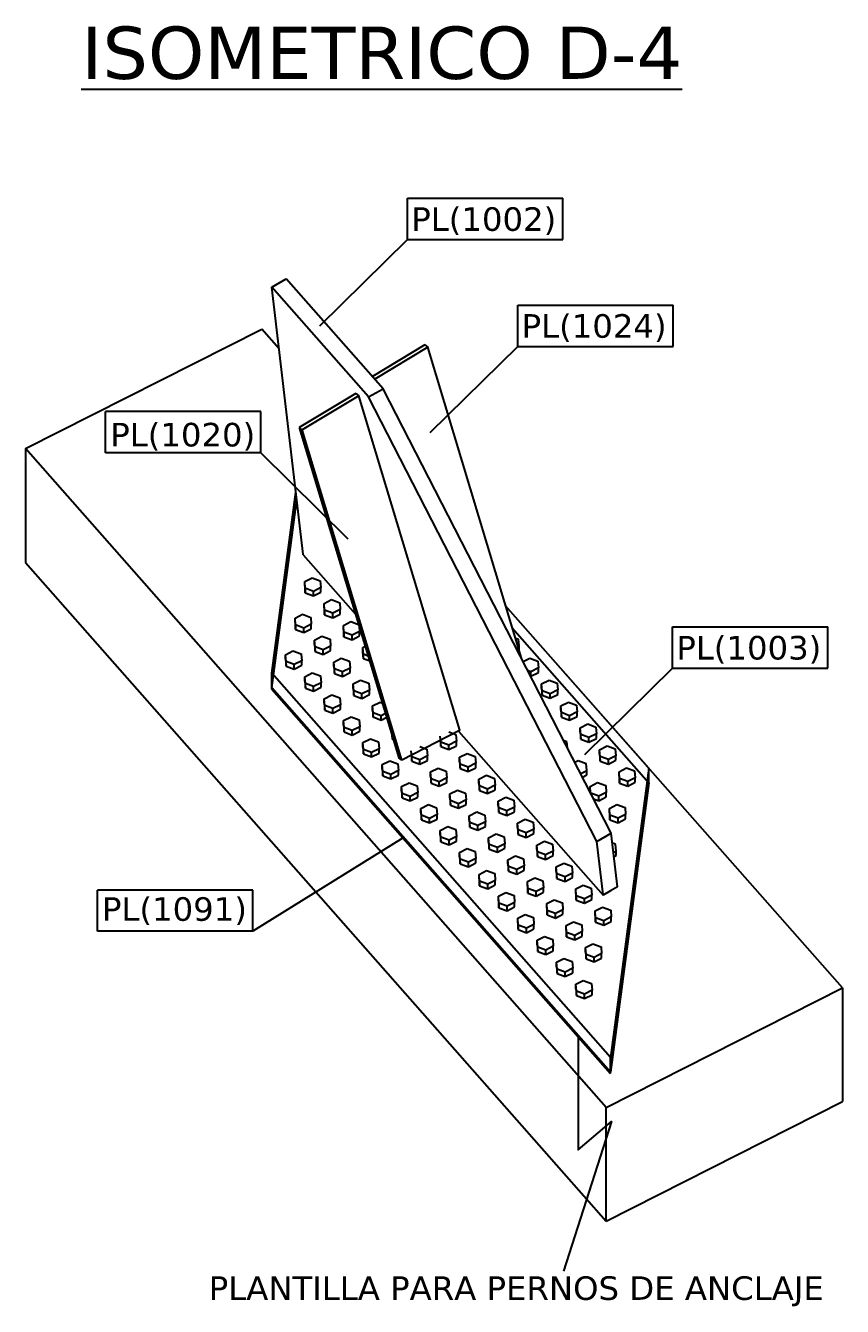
# Model space of a CAD drawing. Header units: millimetres. Extents: x 1541 to 289025, y -12015 to 47026.
# Drawn here: x 133949 to 138638, y 5232 to 12579 of the extents above; entities that cross this region are included whole.
import ezdxf
from ezdxf.enums import TextEntityAlignment as Align

# ---------------------------------------------------------------- set-up
doc = ezdxf.new("R2010")
doc.units = ezdxf.units.MM
doc.header["$LTSCALE"] = 0.1
doc.layers.get('0').update_dxf_attribs({"color": 255})
for name, color, linetype in [('COTAS', 8, 'Continuous'), ('PLATINA', 5, 'Continuous'), ('TEXTO GENERAL', 3, 'Continuous'), ('TEXTO GENRAL', 3, 'Continuous')]:
    doc.layers.add(name, color=color, linetype=linetype)
doc.styles.add('TEXTO GENERAL', font='verdana.ttf', dxfattribs={"height": 0.9})
doc.styles.add('VERDANA', font='verdana.ttf')

# ---------------------------------------------------------------- blocks, each defined once
blk = doc.blocks.new('Bolt-72277932-2227 - 2075')
at = {"color": 7, "linetype": 'Continuous'}
for p, q in [((1727, 9187.6), (1770.2, 9209.5)), ((1727, 9161.8), (1727, 9187.6)), ((1730.4, 9148.4), (1727, 9187.6)), ((1770.2, 9209.5), (1816.8, 9192.1)), ((1816.8, 9192.1), (1820.2, 9152.8)), ((1727, 9161.8), (1730.4, 9122.5)), ((1730.4, 9122.5), (1730.4, 9148.4)), ((1777, 9131), (1730.4, 9148.4)), ((1730.4, 9122.5), (1777, 9105.1)), ((1820.2, 9152.8), (1777, 9131)), ((1777, 9105.1), (1777, 9131)), ((1777, 9105.1), (1820.2, 9127)), ((1820.2, 9127), (1820.2, 9152.8)), ((1838.1, 9061.7), (1881.3, 9083.5)), ((1838.1, 9035.8), (1838.1, 9061.7)), ((1841.5, 9022.4), (1838.1, 9061.7)), ((1881.3, 9083.5), (1927.9, 9066.1)), ((1927.9, 9066.1), (1931.3, 9026.8)), ((1838.1, 9035.8), (1841.5, 8996.5)), ((1841.5, 8996.5), (1841.5, 9022.4)), ((1888.1, 9005), (1841.5, 9022.4)), ((1841.5, 8996.5), (1888.1, 8979.1)), ((1931.3, 9026.8), (1888.1, 9005)), ((1888.1, 8979.1), (1888.1, 9005)), ((1888.1, 8979.1), (1931.3, 9001)), ((1931.3, 9001), (1931.3, 9026.8)), ((1949.2, 8935.7), (1992.4, 8957.6)), ((1949.2, 8909.8), (1949.2, 8935.7)), ((1952.6, 8896.4), (1949.2, 8935.7)), ((1949.2, 8909.8), (1952.6, 8870.6)), ((1952.6, 8870.6), (1952.6, 8896.4)), ((1999.2, 8879), (1952.6, 8896.4)), ((1992.4, 8957.6), (2036.8, 8941)), ((2042.4, 8900.9), (1999.2, 8879)), ((2039.8, 8931.1), (2042.4, 8900.9)), ((2042.4, 8875), (2042.4, 8900.9)), ((1952.6, 8870.6), (1999.2, 8853.1)), ((1999.2, 8853.1), (1999.2, 8879)), ((1999.2, 8853.1), (2042.4, 8875)), ((2060.3, 8809.7), (2074.4, 8816.8)), ((2060.3, 8783.9), (2060.3, 8809.7)), ((2063.7, 8770.4), (2060.3, 8809.7)), ((2063.7, 8744.6), (2060.3, 8783.9)), ((2063.7, 8744.6), (2063.7, 8770.4)), ((2091.6, 8760), (2063.7, 8770.4)), ((2100.4, 8730.9), (2063.7, 8744.6)), ((2553.9, 8325.5), (2594.6, 8310.3)), ((2594.6, 8310.3), (2598, 8271)), ((2505.1, 8276.1), (2508.2, 8240.7)), ((2508.2, 8266.5), (2505.2, 8300.8)), ((2508.2, 8240.7), (2508.2, 8266.5)), ((2554.8, 8249.1), (2508.2, 8266.5)), ((2508.2, 8240.7), (2554.8, 8223.3)), ((2598, 8271), (2554.8, 8249.1)), ((2554.8, 8223.3), (2554.8, 8249.1)), ((2554.8, 8223.3), (2598, 8245.1)), ((2598, 8245.1), (2598, 8271)), ((2615.9, 8179.8), (2659.1, 8201.7)), ((2615.9, 8154), (2615.9, 8179.8)), ((2619.3, 8140.5), (2615.9, 8179.8)), ((2659.1, 8201.7), (2705.7, 8184.3)), ((2705.7, 8184.3), (2709.1, 8145)), ((2615.9, 8154), (2619.3, 8114.7)), ((2619.3, 8114.7), (2619.3, 8140.5)), ((2665.9, 8123.1), (2619.3, 8140.5)), ((2619.3, 8114.7), (2665.9, 8097.3)), ((2709.1, 8145), (2665.9, 8123.1)), ((2665.9, 8097.3), (2665.9, 8123.1)), ((2665.9, 8097.3), (2709.1, 8119.1)), ((2709.1, 8119.1), (2709.1, 8145)), ((2727, 8053.8), (2770.2, 8075.7)), ((2727, 8028), (2727, 8053.8)), ((2730.4, 8014.6), (2727, 8053.8)), ((2727, 8028), (2730.4, 7988.7)), ((2730.4, 7988.7), (2730.4, 8014.6)), ((2777, 7997.1), (2730.4, 8014.6)), ((2770.2, 8075.7), (2816.8, 8058.3)), ((2820.2, 8019), (2777, 7997.1)), ((2816.8, 8058.3), (2820.2, 8019)), ((2820.2, 7993.2), (2820.2, 8019)), ((2730.4, 7988.7), (2777, 7971.3)), ((2777, 7971.3), (2777, 7997.1)), ((2777, 7971.3), (2820.2, 7993.2)), ((2838.1, 7927.9), (2881.3, 7949.7)), ((2881.3, 7949.7), (2927.9, 7932.3)), ((2838.1, 7902), (2838.1, 7927.9)), ((2841.5, 7888.6), (2838.1, 7927.9)), ((2838.1, 7902), (2841.5, 7862.7)), ((2841.5, 7862.7), (2841.5, 7888.6)), ((2888.1, 7871.2), (2841.5, 7888.6)), ((2841.5, 7862.7), (2888.1, 7845.3)), ((2931.3, 7893), (2888.1, 7871.2)), ((2888.1, 7845.3), (2888.1, 7871.2)), ((2888.1, 7845.3), (2931.3, 7867.2)), ((2927.9, 7932.3), (2931.3, 7893)), ((2931.3, 7867.2), (2931.3, 7893)), ((2949.2, 7801.9), (2992.4, 7823.7)), ((2949.2, 7776), (2949.2, 7801.9)), ((2952.6, 7762.6), (2949.2, 7801.9)), ((2992.4, 7823.7), (3039, 7806.3)), ((3039, 7806.3), (3042.4, 7767.1)), ((2949.2, 7776), (2952.6, 7736.7)), ((2952.6, 7736.7), (2952.6, 7762.6)), ((2999.2, 7745.2), (2952.6, 7762.6)), ((2952.6, 7736.7), (2999.2, 7719.3)), ((3042.4, 7767.1), (2999.2, 7745.2)), ((2999.2, 7719.3), (2999.2, 7745.2)), ((2999.2, 7719.3), (3042.4, 7741.2)), ((3042.4, 7741.2), (3042.4, 7767.1)), ((3060.3, 7675.9), (3103.5, 7697.8)), ((3060.3, 7650.1), (3060.3, 7675.9)), ((3063.7, 7636.6), (3060.3, 7675.9)), ((3060.3, 7650.1), (3063.7, 7610.8)), ((3103.5, 7697.8), (3150.1, 7680.4)), ((3153.5, 7641.1), (3110.3, 7619.2)), ((3150.1, 7680.4), (3153.5, 7641.1)), ((3153.5, 7615.2), (3153.5, 7641.1)), ((3063.7, 7610.8), (3063.7, 7636.6)), ((3110.3, 7619.2), (3063.7, 7636.6)), ((3063.7, 7610.8), (3110.3, 7593.4)), ((3110.3, 7593.4), (3110.3, 7619.2)), ((3110.3, 7593.4), (3153.5, 7615.2)), ((3171.5, 7549.9), (3214.7, 7571.8)), ((3214.7, 7571.8), (3261.3, 7554.4)), ((3171.5, 7524.1), (3171.5, 7549.9)), ((3174.9, 7510.6), (3171.5, 7549.9)), ((3171.5, 7524.1), (3174.9, 7484.8)), ((3174.9, 7484.8), (3174.9, 7510.6)), ((3221.5, 7493.2), (3174.9, 7510.6)), ((3264.7, 7515.1), (3221.5, 7493.2)), ((3261.3, 7554.4), (3264.7, 7515.1)), ((3264.7, 7489.3), (3264.7, 7515.1)), ((3174.9, 7484.8), (3221.5, 7467.4)), ((3221.5, 7467.4), (3221.5, 7493.2)), ((3221.5, 7467.4), (3264.7, 7489.3)), ((3282.6, 7423.9), (3325.8, 7445.8)), ((3282.6, 7398.1), (3282.6, 7423.9)), ((3286, 7384.7), (3282.6, 7423.9)), ((3325.8, 7445.8), (3372.4, 7428.4)), ((3372.4, 7428.4), (3375.8, 7389.1)), ((3282.6, 7398.1), (3286, 7358.8)), ((3286, 7358.8), (3286, 7384.7)), ((3332.6, 7367.3), (3286, 7384.7)), ((3286, 7358.8), (3332.6, 7341.4)), ((3375.8, 7389.1), (3332.6, 7367.3)), ((3332.6, 7341.4), (3332.6, 7367.3)), ((3332.6, 7341.4), (3375.8, 7363.3)), ((3375.8, 7363.3), (3375.8, 7389.1)), ((3393.7, 7298), (3436.9, 7319.8)), ((3393.7, 7272.1), (3393.7, 7298)), ((3397.1, 7258.7), (3393.7, 7298)), ((3436.9, 7319.8), (3483.5, 7302.4)), ((3483.5, 7302.4), (3486.9, 7263.1)), ((3393.7, 7272.1), (3397.1, 7232.8)), ((3397.1, 7232.8), (3397.1, 7258.7)), ((3443.7, 7241.3), (3397.1, 7258.7)), ((3397.1, 7232.8), (3443.7, 7215.4)), ((3486.9, 7263.1), (3443.7, 7241.3)), ((3443.7, 7215.4), (3443.7, 7241.3)), ((3443.7, 7215.4), (3486.9, 7237.3)), ((3486.9, 7237.3), (3486.9, 7263.1))]:
    blk.add_line(p, q, dxfattribs=at)
blk = doc.blocks.new('Bolt-72277932-2222 - 2075')
at = {"color": 7, "linetype": 'Continuous'}
for p, q in [((2936, 8863.7), (2954.4, 8856.8)), ((2950.9, 8814.1), (2957.8, 8817.5)), ((2957.8, 8817.5), (2954.4, 8856.8)), ((2957.8, 8791.7), (2957.8, 8817.5)), ((2957.7, 8791.7), (2957.8, 8791.7)), ((2957.7, 8791.7), (2957.8, 8791.7)), ((2980.6, 8728.9), (3018.9, 8748.3)), ((3018.9, 8748.3), (3065.5, 8730.8)), ((3025.7, 8669.7), (3007.6, 8676.5)), ((3068.9, 8691.6), (3025.7, 8669.7)), ((3025.7, 8643.8), (3025.7, 8669.7)), ((3065.5, 8730.8), (3068.9, 8691.6)), ((3068.9, 8665.7), (3068.9, 8691.6)), ((3024, 8644.5), (3025.7, 8643.8)), ((3025.7, 8643.8), (3068.9, 8665.7)), ((3086.8, 8600.4), (3130, 8622.3)), ((3086.8, 8574.6), (3086.8, 8600.4)), ((3090.2, 8561.1), (3086.8, 8600.4)), ((3130, 8622.3), (3176.6, 8604.9)), ((3176.6, 8604.9), (3180, 8565.6)), ((3086.8, 8574.6), (3090.2, 8535.3)), ((3090.2, 8535.3), (3090.2, 8561.1)), ((3136.8, 8543.7), (3090.2, 8561.1)), ((3090.2, 8535.3), (3136.8, 8517.9)), ((3180, 8565.6), (3136.8, 8543.7)), ((3136.8, 8517.9), (3136.8, 8543.7)), ((3136.8, 8517.9), (3180, 8539.7)), ((3180, 8539.7), (3180, 8565.6)), ((3197.9, 8474.4), (3241.1, 8496.3)), ((3197.9, 8448.6), (3197.9, 8474.4)), ((3201.3, 8435.2), (3197.9, 8474.4)), ((3241.1, 8496.3), (3287.7, 8478.9)), ((3287.7, 8478.9), (3291.1, 8439.6)), ((3197.9, 8448.6), (3201.3, 8409.3)), ((3201.3, 8409.3), (3201.3, 8435.2)), ((3247.9, 8417.7), (3201.3, 8435.2)), ((3201.3, 8409.3), (3247.9, 8391.9)), ((3291.1, 8439.6), (3247.9, 8417.7)), ((3247.9, 8391.9), (3247.9, 8417.7)), ((3247.9, 8391.9), (3291.1, 8413.8)), ((3291.1, 8413.8), (3291.1, 8439.6)), ((3309, 8348.5), (3352.2, 8370.3)), ((3309, 8322.6), (3309, 8348.5)), ((3312.4, 8309.2), (3309, 8348.5)), ((3309, 8322.6), (3312.4, 8283.3)), ((3312.4, 8283.3), (3312.4, 8309.2)), ((3359, 8291.8), (3312.4, 8309.2)), ((3352.2, 8370.3), (3398.8, 8352.9)), ((3402.2, 8313.6), (3359, 8291.8)), ((3398.8, 8352.9), (3402.2, 8313.6)), ((3402.2, 8287.8), (3402.2, 8313.6)), ((3312.4, 8283.3), (3359, 8265.9)), ((3359, 8265.9), (3359, 8291.8)), ((3359, 8265.9), (3402.2, 8287.8)), ((3420.1, 8222.5), (3463.3, 8244.3)), ((3463.3, 8244.3), (3509.9, 8226.9)), ((3420.1, 8196.6), (3420.1, 8222.5)), ((3423.5, 8183.2), (3420.1, 8222.5)), ((3420.1, 8196.6), (3423.5, 8157.3)), ((3423.5, 8157.3), (3423.5, 8183.2)), ((3470.1, 8165.8), (3423.5, 8183.2)), ((3423.5, 8157.3), (3470.1, 8139.9)), ((3513.3, 8187.7), (3470.1, 8165.8)), ((3470.1, 8139.9), (3470.1, 8165.8)), ((3470.1, 8139.9), (3513.3, 8161.8)), ((3509.9, 8226.9), (3513.3, 8187.7)), ((3513.3, 8161.8), (3513.3, 8187.7)), ((3531.3, 8096.5), (3574.5, 8118.4)), ((3531.3, 8070.6), (3531.3, 8096.5)), ((3534.7, 8057.2), (3531.3, 8096.5)), ((3574.5, 8118.4), (3621.1, 8101)), ((3621.1, 8101), (3624.5, 8061.7)), ((3531.3, 8070.6), (3534.7, 8031.4)), ((3534.7, 8031.4), (3534.7, 8057.2)), ((3581.3, 8039.8), (3534.7, 8057.2)), ((3534.7, 8031.4), (3581.3, 8014)), ((3624.5, 8061.7), (3581.3, 8039.8)), ((3581.3, 8014), (3581.3, 8039.8)), ((3581.3, 8014), (3624.5, 8035.8)), ((3624.5, 8035.8), (3624.5, 8061.7))]:
    blk.add_line(p, q, dxfattribs=at)
blk = doc.blocks.new('Bolt-72277932-2223 - 2075')
at = {"color": 7, "linetype": 'Continuous'}
for p, q in [((1616.6, 8767.3), (1659.8, 8789.2)), ((1616.6, 8741.5), (1616.6, 8767.3)), ((1620, 8728.1), (1616.6, 8767.3)), ((1659.8, 8789.2), (1706.4, 8771.8)), ((1706.4, 8771.8), (1709.8, 8732.5)), ((1616.6, 8741.5), (1620, 8702.2)), ((1620, 8702.2), (1620, 8728.1)), ((1666.6, 8710.6), (1620, 8728.1)), ((1620, 8702.2), (1666.6, 8684.8)), ((1709.8, 8732.5), (1666.6, 8710.6)), ((1666.6, 8684.8), (1666.6, 8710.6)), ((1666.6, 8684.8), (1709.8, 8706.7)), ((1709.8, 8706.7), (1709.8, 8732.5)), ((1727.7, 8641.4), (1770.9, 8663.2)), ((1727.7, 8615.5), (1727.7, 8641.4)), ((1731.1, 8602.1), (1727.7, 8641.4)), ((1727.7, 8615.5), (1731.1, 8576.2)), ((1731.1, 8576.2), (1731.1, 8602.1)), ((1777.7, 8584.7), (1731.1, 8602.1)), ((1770.9, 8663.2), (1817.5, 8645.8)), ((1820.9, 8606.5), (1777.7, 8584.7)), ((1817.5, 8645.8), (1820.9, 8606.5)), ((1820.9, 8580.7), (1820.9, 8606.5)), ((1731.1, 8576.2), (1777.7, 8558.8)), ((1777.7, 8558.8), (1777.7, 8584.7)), ((1777.7, 8558.8), (1820.9, 8580.7)), ((1838.8, 8515.4), (1882, 8537.2)), ((1882, 8537.2), (1928.6, 8519.8)), ((1838.8, 8489.5), (1838.8, 8515.4)), ((1842.2, 8476.1), (1838.8, 8515.4)), ((1838.8, 8489.5), (1842.2, 8450.2)), ((1842.2, 8450.2), (1842.2, 8476.1)), ((1888.8, 8458.7), (1842.2, 8476.1)), ((1842.2, 8450.2), (1888.8, 8432.8)), ((1932, 8480.6), (1888.8, 8458.7)), ((1888.8, 8432.8), (1888.8, 8458.7)), ((1888.8, 8432.8), (1932, 8454.7)), ((1928.6, 8519.8), (1932, 8480.6)), ((1932, 8454.7), (1932, 8480.6)), ((1950, 8389.4), (1993.2, 8411.3)), ((1950, 8363.5), (1950, 8389.4)), ((1953.4, 8350.1), (1950, 8389.4)), ((1993.2, 8411.3), (2039.8, 8393.9)), ((2039.8, 8393.9), (2043.2, 8354.6)), ((1950, 8363.5), (1953.4, 8324.3)), ((1953.4, 8324.3), (1953.4, 8350.1)), ((2000, 8332.7), (1953.4, 8350.1)), ((1953.4, 8324.3), (2000, 8306.9)), ((2043.2, 8354.6), (2000, 8332.7)), ((2000, 8306.9), (2000, 8332.7)), ((2000, 8306.9), (2043.2, 8328.7)), ((2043.2, 8328.7), (2043.2, 8354.6)), ((2061.1, 8263.4), (2104.3, 8285.3)), ((2061.1, 8237.6), (2061.1, 8263.4)), ((2064.5, 8224.1), (2061.1, 8263.4)), ((2061.1, 8237.6), (2064.5, 8198.3)), ((2104.3, 8285.3), (2150.9, 8267.9)), ((2154.3, 8228.6), (2111.1, 8206.7)), ((2150.9, 8267.9), (2154.3, 8228.6)), ((2154.3, 8202.7), (2154.3, 8228.6)), ((2064.5, 8198.3), (2064.5, 8224.1)), ((2111.1, 8206.7), (2064.5, 8224.1)), ((2064.5, 8198.3), (2111.1, 8180.9)), ((2111.1, 8180.9), (2111.1, 8206.7)), ((2111.1, 8180.9), (2154.3, 8202.7)), ((2172.2, 8137.4), (2215.4, 8159.3)), ((2215.4, 8159.3), (2262, 8141.9)), ((2172.2, 8111.6), (2172.2, 8137.4)), ((2175.6, 8098.2), (2172.2, 8137.4)), ((2172.2, 8111.6), (2175.6, 8072.3)), ((2175.6, 8072.3), (2175.6, 8098.2)), ((2222.2, 8080.8), (2175.6, 8098.2)), ((2265.4, 8102.6), (2222.2, 8080.8)), ((2262, 8141.9), (2265.4, 8102.6)), ((2265.4, 8076.8), (2265.4, 8102.6)), ((2175.6, 8072.3), (2222.2, 8054.9)), ((2222.2, 8054.9), (2222.2, 8080.8)), ((2222.2, 8054.9), (2265.4, 8076.8)), ((2283.3, 8011.5), (2326.5, 8033.3)), ((2283.3, 7985.6), (2283.3, 8011.5)), ((2286.7, 7972.2), (2283.3, 8011.5)), ((2326.5, 8033.3), (2373.1, 8015.9)), ((2373.1, 8015.9), (2376.5, 7976.6)), ((2283.3, 7985.6), (2286.7, 7946.3)), ((2286.7, 7946.3), (2286.7, 7972.2)), ((2333.3, 7954.8), (2286.7, 7972.2)), ((2286.7, 7946.3), (2333.3, 7928.9)), ((2376.5, 7976.6), (2333.3, 7954.8)), ((2333.3, 7928.9), (2333.3, 7954.8)), ((2333.3, 7928.9), (2376.5, 7950.8)), ((2376.5, 7950.8), (2376.5, 7976.6)), ((2394.4, 7885.5), (2437.6, 7907.4)), ((2394.4, 7859.6), (2394.4, 7885.5)), ((2397.8, 7846.2), (2394.4, 7885.5)), ((2437.6, 7907.4), (2484.2, 7889.9)), ((2484.2, 7889.9), (2487.6, 7850.7)), ((2394.4, 7859.6), (2397.8, 7820.4)), ((2397.8, 7820.4), (2397.8, 7846.2)), ((2444.4, 7828.8), (2397.8, 7846.2)), ((2397.8, 7820.4), (2444.4, 7802.9)), ((2487.6, 7850.7), (2444.4, 7828.8)), ((2444.4, 7802.9), (2444.4, 7828.8)), ((2444.4, 7802.9), (2487.6, 7824.8)), ((2487.6, 7824.8), (2487.6, 7850.7)), ((2505.5, 7759.5), (2548.7, 7781.4)), ((2505.5, 7733.7), (2505.5, 7759.5)), ((2508.9, 7720.2), (2505.5, 7759.5)), ((2505.5, 7733.7), (2508.9, 7694.4)), ((2508.9, 7694.4), (2508.9, 7720.2)), ((2555.5, 7702.8), (2508.9, 7720.2)), ((2548.7, 7781.4), (2595.3, 7764)), ((2598.7, 7724.7), (2555.5, 7702.8)), ((2595.3, 7764), (2598.7, 7724.7)), ((2598.7, 7698.8), (2598.7, 7724.7)), ((2508.9, 7694.4), (2555.5, 7677)), ((2555.5, 7677), (2555.5, 7702.8)), ((2555.5, 7677), (2598.7, 7698.8)), ((2616.6, 7633.5), (2659.8, 7655.4)), ((2659.8, 7655.4), (2706.4, 7638)), ((2616.6, 7607.7), (2616.6, 7633.5)), ((2620, 7594.2), (2616.6, 7633.5)), ((2616.6, 7607.7), (2620, 7568.4)), ((2620, 7568.4), (2620, 7594.2)), ((2666.6, 7576.8), (2620, 7594.2)), ((2620, 7568.4), (2666.6, 7551)), ((2709.8, 7598.7), (2666.6, 7576.8)), ((2666.6, 7551), (2666.6, 7576.8)), ((2666.6, 7551), (2709.8, 7572.9)), ((2706.4, 7638), (2709.8, 7598.7)), ((2709.8, 7572.9), (2709.8, 7598.7)), ((2727.8, 7507.5), (2771, 7529.4)), ((2727.8, 7481.7), (2727.8, 7507.5)), ((2731.1, 7468.3), (2727.8, 7507.5)), ((2771, 7529.4), (2817.6, 7512)), ((2817.6, 7512), (2821, 7472.7)), ((2727.8, 7481.7), (2731.1, 7442.4)), ((2731.1, 7442.4), (2731.1, 7468.3)), ((2777.8, 7450.9), (2731.1, 7468.3)), ((2731.1, 7442.4), (2777.8, 7425)), ((2821, 7472.7), (2777.8, 7450.9)), ((2777.8, 7425), (2777.8, 7450.9)), ((2777.8, 7425), (2821, 7446.9)), ((2821, 7446.9), (2821, 7472.7)), ((2838.9, 7381.6), (2882.1, 7403.4)), ((2838.9, 7355.7), (2838.9, 7381.6)), ((2842.3, 7342.3), (2838.9, 7381.6)), ((2838.9, 7355.7), (2842.3, 7316.4)), ((2882.1, 7403.4), (2928.7, 7386)), ((2928.7, 7386), (2932.1, 7346.7)), ((2842.3, 7316.4), (2842.3, 7342.3)), ((2888.9, 7324.9), (2842.3, 7342.3)), ((2842.3, 7316.4), (2888.9, 7299)), ((2932.1, 7346.7), (2888.9, 7324.9)), ((2888.9, 7299), (2888.9, 7324.9)), ((2888.9, 7299), (2932.1, 7320.9)), ((2932.1, 7320.9), (2932.1, 7346.7)), ((2950, 7255.6), (2993.2, 7277.5)), ((2993.2, 7277.5), (3039.8, 7260.1)), ((2950, 7229.7), (2950, 7255.6)), ((2953.4, 7216.3), (2950, 7255.6)), ((2950, 7229.7), (2953.4, 7190.5)), ((2953.4, 7190.5), (2953.4, 7216.3)), ((3000, 7198.9), (2953.4, 7216.3)), ((3043.2, 7220.8), (3000, 7198.9)), ((3039.8, 7260.1), (3043.2, 7220.8)), ((3043.2, 7194.9), (3043.2, 7220.8)), ((2953.4, 7190.5), (3000, 7173.1)), ((3000, 7173.1), (3000, 7198.9)), ((3000, 7173.1), (3043.2, 7194.9)), ((3061.1, 7129.6), (3104.3, 7151.5)), ((3061.1, 7103.8), (3061.1, 7129.6)), ((3064.5, 7090.3), (3061.1, 7129.6)), ((3104.3, 7151.5), (3150.9, 7134.1)), ((3150.9, 7134.1), (3154.3, 7094.8)), ((3061.1, 7103.8), (3064.5, 7064.5)), ((3064.5, 7064.5), (3064.5, 7090.3)), ((3111.1, 7072.9), (3064.5, 7090.3)), ((3064.5, 7064.5), (3111.1, 7047.1)), ((3154.3, 7094.8), (3111.1, 7072.9)), ((3111.1, 7047.1), (3111.1, 7072.9)), ((3111.1, 7047.1), (3154.3, 7068.9)), ((3154.3, 7068.9), (3154.3, 7094.8)), ((3172.2, 7003.6), (3215.4, 7025.5)), ((3172.2, 6977.8), (3172.2, 7003.6)), ((3175.6, 6964.4), (3172.2, 7003.6)), ((3215.4, 7025.5), (3262, 7008.1)), ((3262, 7008.1), (3265.4, 6968.8)), ((3172.2, 6977.8), (3175.6, 6938.5)), ((3175.6, 6938.5), (3175.6, 6964.4)), ((3222.2, 6946.9), (3175.6, 6964.4)), ((3175.6, 6938.5), (3222.2, 6921.1)), ((3265.4, 6968.8), (3222.2, 6946.9)), ((3222.2, 6921.1), (3222.2, 6946.9)), ((3222.2, 6921.1), (3265.4, 6943)), ((3265.4, 6943), (3265.4, 6968.8)), ((3283.3, 6877.7), (3326.5, 6899.5)), ((3283.3, 6851.8), (3283.3, 6877.7)), ((3286.7, 6838.4), (3283.3, 6877.7)), ((3283.3, 6851.8), (3286.7, 6812.5)), ((3286.7, 6812.5), (3286.7, 6838.4)), ((3333.3, 6821), (3286.7, 6838.4)), ((3326.5, 6899.5), (3373.1, 6882.1)), ((3376.5, 6842.8), (3333.3, 6821)), ((3373.1, 6882.1), (3376.5, 6842.8)), ((3376.5, 6817), (3376.5, 6842.8)), ((3286.7, 6812.5), (3333.3, 6795.1)), ((3333.3, 6795.1), (3333.3, 6821)), ((3333.3, 6795.1), (3376.5, 6817))]:
    blk.add_line(p, q, dxfattribs=at)
blk = doc.blocks.new('Bolt-72277932-2224 - 2075')
at = {"color": 7, "linetype": 'Continuous'}
for p, q in [((3232.5, 8268.7), (3213.4, 8275.9)), ((3235.7, 8232.5), (3232.5, 8268.7)), ((3277.8, 8150.4), (3297.1, 8160.2)), ((3297.1, 8160.2), (3343.7, 8142.8)), ((3311.3, 8085.4), (3347.1, 8103.5)), ((3347.1, 8103.5), (3343.7, 8142.8)), ((3347.1, 8077.6), (3347.1, 8103.5)), ((3321.8, 8064.8), (3347.1, 8077.6)), ((3365, 8012.3), (3408.2, 8034.2)), ((3365, 7986.5), (3365, 8012.3)), ((3368.2, 7974.5), (3365, 8012.3)), ((3408.2, 8034.2), (3454.8, 8016.8)), ((3454.8, 8016.8), (3458.2, 7977.5)), ((3365.5, 7979.7), (3365, 7986.5)), ((3415, 7955.6), (3369.1, 7972.8)), ((3385.6, 7940.8), (3415, 7929.8)), ((3458.2, 7977.5), (3415, 7955.6)), ((3415, 7929.8), (3415, 7955.6)), ((3415, 7929.8), (3458.2, 7951.6)), ((3458.2, 7951.6), (3458.2, 7977.5)), ((3476.1, 7886.3), (3519.3, 7908.2)), ((3476.1, 7860.5), (3476.1, 7886.3)), ((3479.5, 7847.1), (3476.1, 7886.3)), ((3519.3, 7908.2), (3565.9, 7890.8)), ((3565.9, 7890.8), (3569.3, 7851.5)), ((3476.1, 7860.5), (3479.5, 7821.2)), ((3479.5, 7821.2), (3479.5, 7847.1)), ((3526.1, 7829.7), (3479.5, 7847.1)), ((3479.5, 7821.2), (3526.1, 7803.8)), ((3569.3, 7851.5), (3526.1, 7829.7)), ((3526.1, 7803.8), (3526.1, 7829.7)), ((3526.1, 7803.8), (3569.3, 7825.7)), ((3569.3, 7825.7), (3569.3, 7851.5))]:
    blk.add_line(p, q, dxfattribs=at)
blk = doc.blocks.new('Bolt-72277932-2225 - 2075')
at = {"color": 7, "linetype": 'Continuous'}
for p, q in [((3510.7, 7680.6), (3493.7, 7687)), ((3499.9, 7634.2), (3514.1, 7641.4)), ((3514.1, 7641.4), (3510.7, 7680.6)), ((3514.1, 7615.5), (3514.1, 7641.4)), ((3502.7, 7609.8), (3514.1, 7615.5))]:
    blk.add_line(p, q, dxfattribs=at)
blk = doc.blocks.new('Bolt-72277932-2226 - 2075')
at = {"color": 7, "linetype": 'Continuous'}
for p, q in [((1671.8, 8977.5), (1715, 8999.4)), ((1671.8, 8951.6), (1671.8, 8977.5)), ((1675.2, 8938.2), (1671.8, 8977.5)), ((1715, 8999.4), (1761.6, 8981.9)), ((1761.6, 8981.9), (1765, 8942.7)), ((1671.8, 8951.6), (1675.2, 8912.4)), ((1675.2, 8912.4), (1675.2, 8938.2)), ((1721.8, 8920.8), (1675.2, 8938.2)), ((1675.2, 8912.4), (1721.8, 8894.9)), ((1765, 8942.7), (1721.8, 8920.8)), ((1721.8, 8894.9), (1721.8, 8920.8)), ((1721.8, 8894.9), (1765, 8916.8)), ((1765, 8916.8), (1765, 8942.7)), ((1782.9, 8851.5), (1826.1, 8873.4)), ((1782.9, 8825.7), (1782.9, 8851.5)), ((1786.3, 8812.2), (1782.9, 8851.5)), ((1782.9, 8825.7), (1786.3, 8786.4)), ((1826.1, 8873.4), (1872.7, 8856)), ((1876.1, 8816.7), (1832.9, 8794.8)), ((1872.7, 8856), (1876.1, 8816.7)), ((1876.1, 8790.8), (1876.1, 8816.7)), ((1786.3, 8786.4), (1786.3, 8812.2)), ((1832.9, 8794.8), (1786.3, 8812.2)), ((1786.3, 8786.4), (1832.9, 8769)), ((1832.9, 8769), (1832.9, 8794.8)), ((1832.9, 8769), (1876.1, 8790.8)), ((1894, 8725.5), (1937.2, 8747.4)), ((1937.2, 8747.4), (1983.8, 8730)), ((1894, 8699.7), (1894, 8725.5)), ((1897.4, 8686.3), (1894, 8725.5)), ((1894, 8699.7), (1897.4, 8660.4)), ((1897.4, 8660.4), (1897.4, 8686.3)), ((1944, 8668.8), (1897.4, 8686.3)), ((1987.2, 8690.7), (1944, 8668.8)), ((1983.8, 8730), (1987.2, 8690.7)), ((1987.2, 8664.9), (1987.2, 8690.7)), ((1897.4, 8660.4), (1944, 8643)), ((1944, 8643), (1944, 8668.8)), ((1944, 8643), (1987.2, 8664.9)), ((2005.1, 8599.6), (2048.3, 8621.4)), ((2005.1, 8573.7), (2005.1, 8599.6)), ((2008.5, 8560.3), (2005.1, 8599.6)), ((2048.3, 8621.4), (2094.9, 8604)), ((2094.9, 8604), (2098.3, 8564.7)), ((2005.1, 8573.7), (2008.5, 8534.4)), ((2008.5, 8534.4), (2008.5, 8560.3)), ((2055.1, 8542.9), (2008.5, 8560.3)), ((2008.5, 8534.4), (2055.1, 8517)), ((2098.3, 8564.7), (2055.1, 8542.9)), ((2055.1, 8517), (2055.1, 8542.9)), ((2055.1, 8517), (2098.3, 8538.9)), ((2098.3, 8538.9), (2098.3, 8564.7)), ((2116.2, 8473.6), (2159.5, 8495.4)), ((2116.2, 8447.7), (2116.2, 8473.6)), ((2119.6, 8434.3), (2116.2, 8473.6)), ((2159.5, 8495.4), (2173.3, 8490.3)), ((2116.2, 8447.7), (2119.6, 8408.4)), ((2119.6, 8408.4), (2119.6, 8434.3)), ((2166.2, 8416.9), (2119.6, 8434.3)), ((2166.2, 8391), (2119.6, 8408.4)), ((2191.6, 8429.7), (2166.2, 8416.9)), ((2166.2, 8391), (2166.2, 8416.9)), ((2198.4, 8407.3), (2166.2, 8391)), ((2230.8, 8282.5), (2228.6, 8307.7)), ((2230.8, 8282.5), (2230.8, 8300.5)), ((2236.9, 8280.2), (2230.8, 8282.5)), ((2387.6, 8241.3), (2428.3, 8226.1)), ((2341.9, 8182.3), (2338.9, 8216.6)), ((2338.9, 8190.7), (2341.9, 8156.5)), ((2341.9, 8156.5), (2341.9, 8182.3)), ((2388.5, 8164.9), (2341.9, 8182.3)), ((2341.9, 8156.5), (2388.5, 8139.1)), ((2431.7, 8186.8), (2388.5, 8164.9)), ((2388.5, 8139.1), (2388.5, 8164.9)), ((2388.5, 8139.1), (2431.7, 8160.9)), ((2428.3, 8226.1), (2431.7, 8186.8)), ((2431.7, 8160.9), (2431.7, 8186.8)), ((2449.6, 8095.6), (2492.8, 8117.5)), ((2449.6, 8069.8), (2449.6, 8095.6)), ((2453, 8056.4), (2449.6, 8095.6)), ((2492.8, 8117.5), (2539.4, 8100.1)), ((2539.4, 8100.1), (2542.8, 8060.8)), ((2449.6, 8069.8), (2453, 8030.5)), ((2453, 8030.5), (2453, 8056.4)), ((2499.6, 8038.9), (2453, 8056.4)), ((2453, 8030.5), (2499.6, 8013.1)), ((2542.8, 8060.8), (2499.6, 8038.9)), ((2499.6, 8013.1), (2499.6, 8038.9)), ((2499.6, 8013.1), (2542.8, 8035)), ((2542.8, 8035), (2542.8, 8060.8)), ((2560.7, 7969.7), (2603.9, 7991.5)), ((2560.7, 7943.8), (2560.7, 7969.7)), ((2564.1, 7930.4), (2560.7, 7969.7)), ((2560.7, 7943.8), (2564.1, 7904.5)), ((2603.9, 7991.5), (2650.5, 7974.1)), ((2653.9, 7934.8), (2610.7, 7913)), ((2650.5, 7974.1), (2653.9, 7934.8)), ((2653.9, 7909), (2653.9, 7934.8)), ((2564.1, 7904.5), (2564.1, 7930.4)), ((2610.7, 7913), (2564.1, 7930.4)), ((2564.1, 7904.5), (2610.7, 7887.1)), ((2610.7, 7887.1), (2610.7, 7913)), ((2610.7, 7887.1), (2653.9, 7909)), ((2671.8, 7843.7), (2715, 7865.6)), ((2715, 7865.6), (2761.6, 7848.1)), ((2671.8, 7817.8), (2671.8, 7843.7)), ((2675.2, 7804.4), (2671.8, 7843.7)), ((2671.8, 7817.8), (2675.2, 7778.6)), ((2675.2, 7778.6), (2675.2, 7804.4)), ((2721.8, 7787), (2675.2, 7804.4)), ((2765, 7808.9), (2721.8, 7787)), ((2761.6, 7848.1), (2765, 7808.9)), ((2765, 7783), (2765, 7808.9)), ((2675.2, 7778.6), (2721.8, 7761.1)), ((2721.8, 7761.1), (2721.8, 7787)), ((2721.8, 7761.1), (2765, 7783)), ((2782.9, 7717.7), (2826.1, 7739.6)), ((2782.9, 7691.9), (2782.9, 7717.7)), ((2786.3, 7678.4), (2782.9, 7717.7)), ((2826.1, 7739.6), (2872.7, 7722.2)), ((2872.7, 7722.2), (2876.1, 7682.9)), ((2782.9, 7691.9), (2786.3, 7652.6)), ((2786.3, 7652.6), (2786.3, 7678.4)), ((2832.9, 7661), (2786.3, 7678.4)), ((2786.3, 7652.6), (2832.9, 7635.2)), ((2876.1, 7682.9), (2832.9, 7661)), ((2832.9, 7635.2), (2832.9, 7661)), ((2832.9, 7635.2), (2876.1, 7657)), ((2876.1, 7657), (2876.1, 7682.9)), ((2894, 7591.7), (2937.2, 7613.6)), ((2894, 7565.9), (2894, 7591.7)), ((2897.4, 7552.4), (2894, 7591.7)), ((2937.2, 7613.6), (2983.9, 7596.2)), ((2983.9, 7596.2), (2987.3, 7556.9)), ((2894, 7565.9), (2897.4, 7526.6)), ((2897.4, 7526.6), (2897.4, 7552.4)), ((2944, 7535), (2897.4, 7552.4)), ((2897.4, 7526.6), (2944, 7509.2)), ((2987.3, 7556.9), (2944, 7535)), ((2944, 7509.2), (2944, 7535)), ((2944, 7509.2), (2987.3, 7531.1)), ((2987.3, 7531.1), (2987.3, 7556.9)), ((3005.2, 7465.7), (3048.4, 7487.6)), ((3005.2, 7439.9), (3005.2, 7465.7)), ((3008.6, 7426.5), (3005.2, 7465.7)), ((3005.2, 7439.9), (3008.6, 7400.6)), ((3008.6, 7400.6), (3008.6, 7426.5)), ((3055.2, 7409.1), (3008.6, 7426.5)), ((3048.4, 7487.6), (3095, 7470.2)), ((3098.4, 7430.9), (3055.2, 7409.1)), ((3095, 7470.2), (3098.4, 7430.9)), ((3098.4, 7405.1), (3098.4, 7430.9)), ((3008.6, 7400.6), (3055.2, 7383.2)), ((3055.2, 7383.2), (3055.2, 7409.1)), ((3055.2, 7383.2), (3098.4, 7405.1)), ((3116.3, 7339.8), (3159.5, 7361.6)), ((3159.5, 7361.6), (3206.1, 7344.2)), ((3116.3, 7313.9), (3116.3, 7339.8)), ((3119.7, 7300.5), (3116.3, 7339.8)), ((3116.3, 7313.9), (3119.7, 7274.6)), ((3119.7, 7274.6), (3119.7, 7300.5)), ((3166.3, 7283.1), (3119.7, 7300.5)), ((3119.7, 7274.6), (3166.3, 7257.2)), ((3209.5, 7304.9), (3166.3, 7283.1)), ((3166.3, 7257.2), (3166.3, 7283.1)), ((3166.3, 7257.2), (3209.5, 7279.1)), ((3206.1, 7344.2), (3209.5, 7304.9)), ((3209.5, 7279.1), (3209.5, 7304.9)), ((3227.4, 7213.8), (3270.6, 7235.7)), ((3227.4, 7187.9), (3227.4, 7213.8)), ((3230.8, 7174.5), (3227.4, 7213.8)), ((3270.6, 7235.7), (3317.2, 7218.2)), ((3317.2, 7218.2), (3320.6, 7179)), ((3227.4, 7187.9), (3230.8, 7148.7)), ((3230.8, 7148.7), (3230.8, 7174.5)), ((3277.4, 7157.1), (3230.8, 7174.5)), ((3230.8, 7148.7), (3277.4, 7131.2)), ((3320.6, 7179), (3277.4, 7157.1)), ((3277.4, 7131.2), (3277.4, 7157.1)), ((3277.4, 7131.2), (3320.6, 7153.1)), ((3320.6, 7153.1), (3320.6, 7179)), ((3338.5, 7087.8), (3381.7, 7109.7)), ((3338.5, 7062), (3338.5, 7087.8)), ((3341.9, 7048.5), (3338.5, 7087.8)), ((3338.5, 7062), (3341.9, 7022.7)), ((3381.7, 7109.7), (3428.3, 7092.3)), ((3428.3, 7092.3), (3431.7, 7053)), ((3341.9, 7022.7), (3341.9, 7048.5)), ((3388.5, 7031.1), (3341.9, 7048.5)), ((3341.9, 7022.7), (3388.5, 7005.3)), ((3431.7, 7053), (3388.5, 7031.1)), ((3388.5, 7005.3), (3388.5, 7031.1)), ((3388.5, 7005.3), (3431.7, 7027.1)), ((3431.7, 7027.1), (3431.7, 7053))]:
    blk.add_line(p, q, dxfattribs=at)
blk = doc.blocks.new('A$Cabe98760')
at = {"color": 7, "linetype": 'Continuous'}
for p, q in [((136141.1, 11351.8), (136141.1, 11588.5)), ((136141.1, 11588.5), (137032.9, 11588.5)), ((137032.9, 11351.8), (137032.9, 11588.5)), ((135638.8, 10857.2), (136141.1, 11351.8)), ((136141.1, 11351.8), (137032.9, 11351.8)), ((136774.5, 10738.7), (136774.5, 10975.3)), ((136774.5, 10975.3), (137666.3, 10975.3)), ((137666.3, 10738.7), (137666.3, 10975.3)), ((136272.3, 10244.1), (136774.5, 10738.7)), ((136774.5, 10738.7), (137666.3, 10738.7)), ((135299.6, 10364.2), (134407.8, 10364.2)), ((134407.8, 10127.5), (134407.8, 10364.2)), ((135299.6, 10127.5), (135299.6, 10364.2)), ((135299.6, 10127.5), (134407.8, 10127.5)), ((135801.9, 9632.9), (135299.6, 10127.5)), ((137662.6, 8892.9), (137662.6, 9129.5)), ((137662.6, 9129.5), (138554.4, 9129.5)), ((138554.4, 8892.9), (138554.4, 9129.5)), ((137160.3, 8398.3), (137662.6, 8892.9)), ((137662.6, 8892.9), (138554.4, 8892.9)), ((136116.2, 7918.5), (135253.2, 7383.3)), ((135253.2, 7619.9), (134361.4, 7619.9)), ((134361.4, 7383.3), (134361.4, 7619.9)), ((135253.2, 7383.3), (135253.2, 7619.9)), ((135253.2, 7383.3), (134361.4, 7383.3))]:
    blk.add_line(p, q, dxfattribs=at)
at = {"color": 2, "linetype": 'Continuous'}
for p, q in [((133949.5, 10152.2), (135304.8, 10838.2)), ((135404, 10725.7), (135304.8, 10838.2)), ((133949.5, 10152.2), (133949.5, 9499.5)), ((137282.9, 6372.9), (133949.5, 10152.2)), ((133949.5, 9499.5), (137282.9, 5720.1)), ((138638.2, 7058.9), (136704.9, 9250.8)), ((137282.9, 6372.9), (138638.2, 7058.9)), ((138638.2, 7058.9), (138638.2, 6406.1)), ((137282.9, 5720.1), (138638.2, 6406.1)), ((137282.9, 5720.1), (137282.9, 6372.9))]:
    blk.add_line(p, q, dxfattribs=at)
at = {"color": 7, "linetype": 'Continuous'}
blk.add_lwpolyline([(137120.5, 6779.9), (137120.5, 6130.1), (137312.6, 6291.4), (137036.5, 5434)], dxfattribs=at)
at = {"layer": 'PLATINA', "linetype": 'Continuous'}
for p, q in [((135362.7, 11078.3), (135445.6, 11125.9)), ((136001.1, 10496), (135445.6, 11125.9)), ((135918.3, 10448.4), (135362.7, 11078.3)), ((135542.1, 9546.2), (135362.7, 11078.3)), ((136242, 10746.8), (135940, 10565.3)), ((136259, 10733.5), (135953.5, 10550)), ((136242, 10746.8), (136259, 10733.5)), ((136795.3, 8950.3), (136259, 10733.5)), ((135845.1, 10468), (135519.4, 10272.4)), ((135862.1, 10454.8), (135536.4, 10259.2)), ((135845.1, 10468), (135862.1, 10454.8)), ((136241.7, 9201.3), (135862.1, 10454.8)), ((135918.3, 10448.4), (136001.1, 10496)), ((137228.8, 7897.8), (135918.3, 10448.4)), ((137311.6, 7945.4), (136001.1, 10496)), ((135536.4, 10259.2), (135519.4, 10272.4)), ((135519.4, 10272.4), (136092.8, 8378.7)), ((136109.8, 8365.5), (135536.4, 10259.2)), ((135363, 8863.3), (135500.4, 9902.4)), ((135363, 8780.4), (135505.6, 9858.4)), ((135542.5, 9543.5), (135542.1, 9546.2)), ((135542.5, 9543.5), (135843.4, 9202.3)), ((136443, 8536.6), (136241.7, 9201.3)), ((137527.1, 8318.7), (136704.9, 9250.8)), ((136742.8, 9125), (137527.1, 8235.8)), ((137307.5, 6658.6), (135363, 8863.3)), ((135363, 8780.4), (135363, 8863.3)), ((135363, 8780.4), (137307.5, 6575.7)), ((135363, 8772.5), (135363, 8780.4)), ((137307.5, 6575.7), (135363, 8780.4)), ((135363, 8772.5), (137307.5, 6567.9)), ((136440.3, 8535.3), (136109.8, 8365.5)), ((136434.4, 8532.2), (137264.7, 7590.8)), ((136443, 8536.6), (136440.3, 8535.3)), ((136109.8, 8365.5), (136092.8, 8378.7)), ((137527.1, 8318.7), (137307.5, 6658.6)), ((137527.1, 8235.8), (137527.1, 8318.7)), ((137307.5, 6575.7), (137527.1, 8235.8)), ((137527.1, 8235.8), (137307.5, 6575.7)), ((137527.1, 8227.9), (137527.1, 8235.8)), ((137307.5, 6567.9), (137527.1, 8227.9)), ((137228.8, 7897.8), (137311.6, 7945.4)), ((137347.6, 7638.4), (137311.6, 7945.4)), ((137264.4, 7593.5), (137228.8, 7897.8)), ((137264.7, 7590.8), (137264.4, 7593.5)), ((137306.1, 7614.6), (137264.7, 7590.8)), ((137347.6, 7638.4), (137306.1, 7614.6)), ((137307.5, 6575.7), (137307.5, 6658.6)), ((137307.5, 6567.9), (137307.5, 6575.7))]:
    blk.add_line(p, q, dxfattribs=at)
for name in ['Bolt-72277932-2226 - 2075', 'Bolt-72277932-2223 - 2075']:
    blk.add_blockref(name, (133824.5, 202.3))
for name in ['Bolt-72277932-2227 - 2075', 'Bolt-72277932-2222 - 2075', 'Bolt-72277932-2224 - 2075', 'Bolt-72277932-2225 - 2075']:
    blk.add_blockref(name, (133824.5, 202.3), dxfattribs=at)
at = {"layer": 'TEXTO GENERAL', "color": 3, "style": 'VERDANA'}
for s, height, p in [('PL(1002)', 135.22, (136163.5, 11401.3)), ('PL(1024)', 135.22, (136796.9, 10788.2)), ('PL(1020)', 135.22, (134435.5, 10164.7)), ('PL(1003)', 135.22, (137685, 8942.4)), ('PL(1091)', 135.22, (134387.9, 7443.5)), ('PLANTILLA PARA PERNOS DE ANCLAJE', 135.216, (135000.8, 5268.8))]:
    blk.add_text(s, height=height, dxfattribs=at).set_placement(p)
at = {"layer": 'TEXTO GENRAL', "color": 3, "style": 'TEXTO GENERAL'}
blk.add_text('%%UISOMETRICO D-4', height=300, dxfattribs=at).set_placement((135993.9, 12423.2), align=Align.MIDDLE_CENTER)

msp = doc.modelspace()

# ---------------------------------------------------------------- block references
at = {"layer": 'COTAS'}
msp.add_blockref('A$Cabe98760', (0, 0), dxfattribs=at)

doc.saveas('drawing.dxf')
